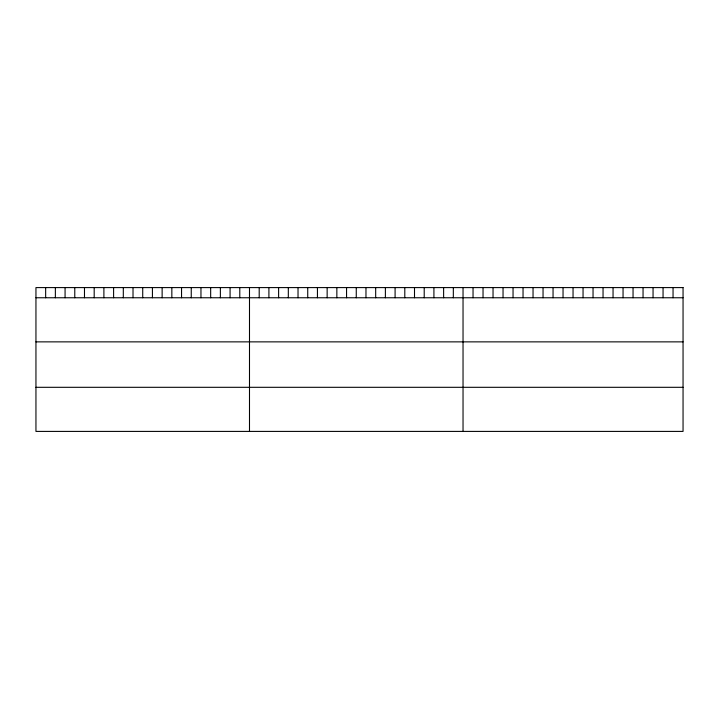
<?xml version="1.0" encoding="UTF-8"?>
<svg xmlns="http://www.w3.org/2000/svg" width="719" height="719" viewBox="0 0 719 719"><rect width="100%" height="100%" fill="white"/><g stroke="black" fill="none" stroke-linecap="round" stroke-linejoin="round"><path stroke-width="1.08" d="M35.95 297.756L683.05 297.756M35.95 341.867L683.05 341.867M35.95 387.307L683.05 387.307M673.047 287.591L673.047 297.756M663.053 287.591L663.053 297.756M653.05 287.591L653.05 297.756M643.047 287.591L643.047 297.756M633.044 287.591L633.044 297.756M623.049 287.591L623.049 297.756M613.046 287.591L613.046 297.756M603.043 287.591L603.043 297.756M593.04 287.591L593.04 297.756M583.046 287.591L583.046 297.756M573.043 287.591L573.043 297.756M563.04 287.591L563.04 297.756M553.046 287.591L553.046 297.756M543.043 287.591L543.043 297.756M533.04 287.591L533.04 297.756M523.037 287.591L523.037 297.756M513.042 287.591L513.042 297.756M503.039 287.591L503.039 297.756M493.036 287.591L493.036 297.756M483.033 287.591L483.033 297.756M473.039 287.591L473.039 297.756M463.036 287.591L463.036 431.409M453.329 287.591L453.329 297.756M443.623 287.591L443.623 297.756M433.917 287.591L433.917 297.756M424.21 287.591L424.21 297.756M414.504 287.591L414.504 297.756M404.797 287.591L404.797 297.756M395.091 287.591L395.091 297.756M385.384 287.591L385.384 297.756M375.678 287.591L375.678 297.756M365.971 287.591L365.971 297.756M356.264 287.591L356.264 297.756M346.558 287.591L346.558 297.756M336.852 287.591L336.852 297.756M327.145 287.591L327.145 297.756M317.439 287.591L317.439 297.756M307.732 287.591L307.732 297.756M298.026 287.591L298.026 297.756M288.319 287.591L288.319 297.756M278.613 287.591L278.613 297.756M268.906 287.591L268.906 297.756M259.2 287.591L259.2 297.756M249.493 287.591L249.493 431.409M239.787 287.591L239.787 297.756M230.08 287.591L230.08 297.756M220.374 287.591L220.374 297.756M210.667 287.591L210.667 297.756M200.96 287.591L200.96 297.756M191.254 287.591L191.254 297.756M181.548 287.591L181.548 297.756M171.841 287.591L171.841 297.756M162.135 287.591L162.135 297.756M152.428 287.591L152.428 297.756M142.722 287.591L142.722 297.756M133.015 287.591L133.015 297.756M123.308 287.591L123.308 297.756M113.602 287.591L113.602 297.756M103.895 287.591L103.895 297.756M94.189 287.591L94.189 297.756M84.483 287.591L84.483 297.756M74.776 287.591L74.776 297.756M65.07 287.591L65.07 297.756M55.363 287.591L55.363 297.756M45.657 287.591L45.657 297.756M683.05 287.591L35.95 287.591L35.95 431.409L683.05 431.409L683.05 287.591"/></g></svg>
